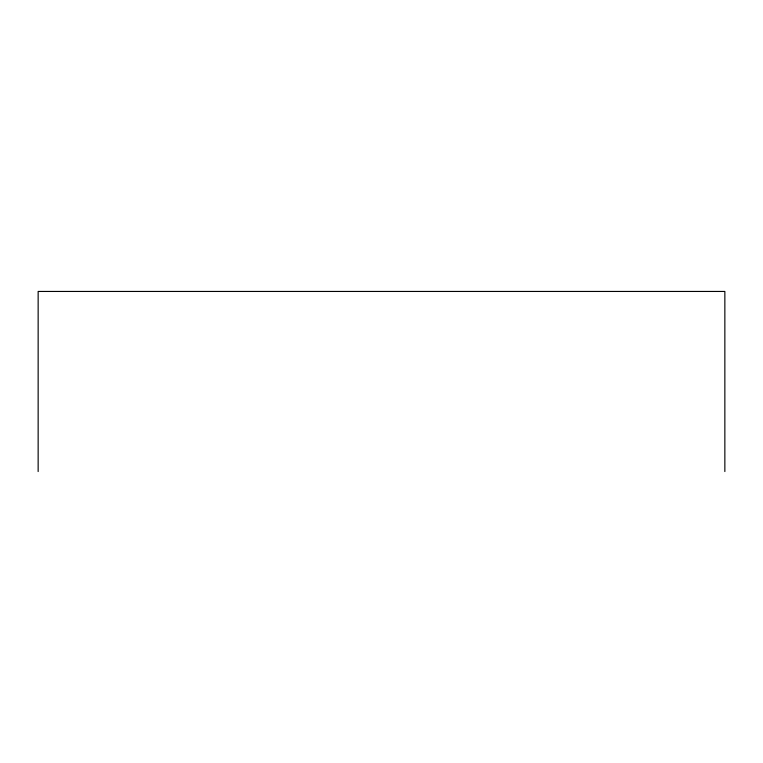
<?xml version="1.0" encoding="UTF-8"?>
<svg xmlns="http://www.w3.org/2000/svg" width="763" height="763" viewBox="0 0 763 763"><rect width="100%" height="100%" fill="white"/><g stroke="black" fill="none" stroke-linecap="round" stroke-linejoin="round"><path stroke-width="1.14" d="M724.85 471.553L724.85 291.447L38.15 291.447L38.15 471.553"/></g></svg>
